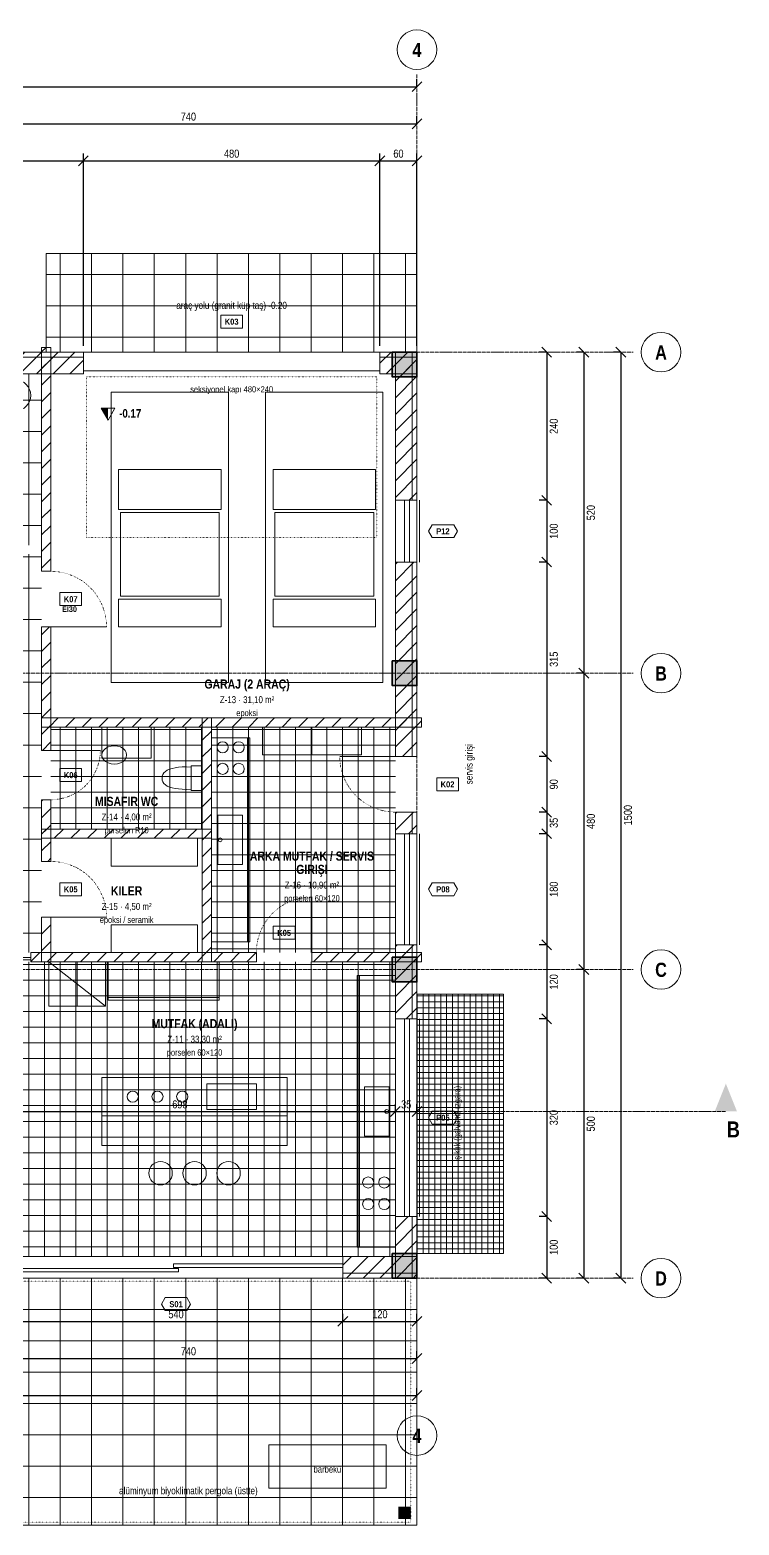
# Model space of a CAD drawing. Header units: centimetres. Extents: x -518 to 2521, y -400 to 2118.
# Drawn here: x 1374 to 2521, y -400 to 2022 of the extents above; entities that cross this region are included whole.
import ezdxf
from ezdxf.enums import TextEntityAlignment as Align

# ---------------------------------------------------------------- set-up
doc = ezdxf.new("R2010")
doc.units = ezdxf.units.CM
doc.header["$LTSCALE"] = 0.25
doc.linetypes.add('ACAD_ISO04W100', pattern=[30, 24, -3, 0, -3])
doc.linetypes.add('ACAD_ISO07W100', pattern=[3, 0, -3])
for name, color, linetype, lineweight in [('M-DUVA-GAZBETON', 64, 'Continuous', 20), ('M-DUVA-GAZBETON-T', 8, 'Continuous', 5), ('M-GOST-ACYONU', 248, 'ACAD_ISO07W100', 9), ('M-GOST-AKS', 1, 'ACAD_ISO04W100', 9), ('M-GOST-AKSPOZ', 1, 'Continuous', 9), ('M-GOST-DISOLCU', 40, 'Continuous', 9), ('M-GOST-ICOLCU', 44, 'Continuous', 9), ('M-GOST-IZDUSUM', 80, 'ACAD_ISO07W100', 18), ('M-GOST-KAPIPOZ', 95, 'Continuous', 9), ('M-GOST-KESITHATTI', 240, 'ACAD_ISO04W100', 18), ('M-GOST-MAHALPOZ', 7, 'Continuous', 9), ('M-GOST-PENCEREPOZ', 62, 'Continuous', 9), ('M-GOST-PLANKOT', 46, 'Continuous', 9), ('M-GOST-YAZI', 2, 'Continuous', 9), ('M-ISIK-GALVANIZ', 150, 'Continuous', 9), ('M-ISIK-GALVANIZ-T', 8, 'Continuous', 5), ('M-ISYA-TASYUNU', 251, 'Continuous', 9), ('M-KALD-TAS', 45, 'Continuous', 9), ('M-KALD-TAS-T', 8, 'Continuous', 5), ('M-KPKN-AHSAP', 93, 'Continuous', 9), ('M-KPKS-AHSAP', 160, 'Continuous', 9), ('M-PNKS-ALUMINYUM', 171, 'Continuous', 9), ('M-TASI-BETONARME', 5, 'Continuous', 35), ('M-TASI-BETONARME-T', 250, 'Continuous', 5), ('M-TEFR-MEKANIK', 238, 'Continuous', 9), ('M-TEFR-MIMARI', 29, 'Continuous', 9), ('M-ZMNK-DOGALTAS-T', 8, 'Continuous', 5), ('M-ZMNK-SERAMIK-T', 8, 'Continuous', 5)]:
    doc.layers.add(name, color=color, linetype=linetype, lineweight=lineweight)
doc.styles.add('YAZI', font='arialn.ttf')
doc.styles.add('YAZI-KALIN', font='arialnb.ttf')
doc.dimstyles.new('MIMARI-1-100', dxfattribs={"dimscale": 10, "dimtxt": 1.296, "dimasz": 2.5, "dimexe": 1.2, "dimexo": 0, "dimgap": 0.5, "dimtad": 1, "dimdec": 0, "dimtxsty": 'YAZI', "dimtsz": 0.8, "dimcen": 2.5, "dimclrd": 256, "dimclre": 256, "dimclrt": 256, "dimazin": 3, "dimtfac": 1, "dimtmove": 0, "dimatfit": 3, "dimarcsym": 0})

msp = doc.modelspace()

# ---------------------------------------------------------------- hatches: boundary and pattern name
at = {"layer": 'M-DUVA-GAZBETON-T'}
h = msp.add_hatch(dxfattribs=at)
h.set_pattern_fill('ANSI31', scale=6)
h.paths.add_polyline_path([(1392.5, 1507.5), (1407.5, 1507.5), (1407.5, 1145), (1392.5, 1145)])
h = msp.add_hatch(dxfattribs=at)
h.set_pattern_fill('ANSI31', scale=6)
h.paths.add_polyline_path([(1200, 1500), (1460, 1500), (1460, 1465), (1200, 1465)])
h = msp.add_hatch(dxfattribs=at)
h.set_pattern_fill('ANSI31', scale=6)
h.paths.add_polyline_path([(1940, 1500), (2000, 1500), (2000, 1465), (1940, 1465)])
h = msp.add_hatch(dxfattribs=at)
h.set_pattern_fill('ANSI31', scale=6)
h.paths.add_polyline_path([(1965, 1500), (2000, 1500), (2000, 1260), (1965, 1260)])
h = msp.add_hatch(dxfattribs=at)
h.set_pattern_fill('ANSI31', scale=6)
h.paths.add_polyline_path([(1965, 1160), (2000, 1160), (2000, 845), (1965, 845)])
h = msp.add_hatch(dxfattribs=at)
h.set_pattern_fill('ANSI31', scale=6)
h.paths.add_polyline_path([(1392.5, 1055), (1407.5, 1055), (1407.5, 855), (1392.5, 855)])
h = msp.add_hatch(dxfattribs=at)
h.set_pattern_fill('ANSI31', scale=6)
h.paths.add_polyline_path([(1392.5, 907.5), (2007.5, 907.5), (2007.5, 892.5), (1392.5, 892.5)])
h = msp.add_hatch(dxfattribs=at)
h.set_pattern_fill('ANSI31', scale=6)
h.paths.add_polyline_path([(1652.5, 907.5), (1667.5, 907.5), (1667.5, 512.5), (1652.5, 512.5)])
h = msp.add_hatch(dxfattribs=at)
h.set_pattern_fill('ANSI31', scale=6)
h.paths.add_polyline_path([(1392.5, 775), (1407.5, 775), (1407.5, 675), (1392.5, 675)])
h = msp.add_hatch(dxfattribs=at)
h.set_pattern_fill('ANSI31', scale=6)
h.paths.add_polyline_path([(1965, 755), (2000, 755), (2000, 720), (1965, 720)])
h = msp.add_hatch(dxfattribs=at)
h.set_pattern_fill('ANSI31', scale=6)
h.paths.add_polyline_path([(1392.5, 727.5), (1667.5, 727.5), (1667.5, 712.5), (1392.5, 712.5)])
h = msp.add_hatch(dxfattribs=at)
h.set_pattern_fill('ANSI31', scale=6)
h.paths.add_polyline_path([(1392.5, 585), (1407.5, 585), (1407.5, 512.5), (1392.5, 512.5)])
h = msp.add_hatch(dxfattribs=at)
h.set_pattern_fill('ANSI31', scale=6)
h.paths.add_polyline_path([(1965, 540), (2000, 540), (2000, 420), (1965, 420)])
h = msp.add_hatch(dxfattribs=at)
h.set_pattern_fill('ANSI31', scale=6)
h.paths.add_polyline_path([(1375, 527.5), (1740, 527.5), (1740, 512.5), (1375, 512.5)])
h = msp.add_hatch(dxfattribs=at)
h.set_pattern_fill('ANSI31', scale=6)
h.paths.add_polyline_path([(1830, 527.5), (2007.5, 527.5), (2007.5, 512.5), (1830, 512.5)])
h = msp.add_hatch(dxfattribs=at)
h.set_pattern_fill('ANSI31', scale=6)
h.paths.add_polyline_path([(1965, 100), (2000, 100), (2000, 0), (1965, 0)])
h = msp.add_hatch(dxfattribs=at)
h.set_pattern_fill('ANSI31', scale=6)
h.paths.add_polyline_path([(1880, 35), (2000, 35), (2000, 0), (1880, 0)])
at = {"layer": 'M-GOST-KESITHATTI'}
h = msp.add_hatch(color=256, dxfattribs=at)
h.dxf.hatch_style = 1
h.paths.add_polyline_path([(2482, 270), (2500, 315), (2518, 270)])
at = {"layer": 'M-GOST-PLANKOT'}
h = msp.add_hatch(color=256, dxfattribs=at)
h.dxf.hatch_style = 1
h.paths.add_polyline_path([(1489, 1409), (1500, 1409), (1500, 1390)])
at = {"layer": 'M-ISIK-GALVANIZ-T'}
h = msp.add_hatch(dxfattribs=at)
h.set_pattern_fill('NET', scale=3)
h.paths.add_polyline_path([(2000, 460), (2140, 460), (2140, 40), (2000, 40)])
at = {"layer": 'M-KALD-TAS-T'}
h = msp.add_hatch(dxfattribs=at)
h.set_pattern_fill('NET', scale=16)
h.paths.add_polyline_path([(1400, 1660), (2000, 1660), (2000, 1500), (1400, 1500)])
h = msp.add_hatch(dxfattribs=at)
h.set_pattern_fill('NET', scale=16)
h.paths.add_polyline_path([(0, 0), (2000, 0), (2000, -400), (0, -400)])
h = msp.add_hatch(color=256, dxfattribs=at)
h.dxf.hatch_style = 1
h.paths.add_polyline_path([(1970, -370), (1990, -370), (1990, -390), (1970, -390)])
at = {"layer": 'M-TASI-BETONARME-T'}
h = msp.add_hatch(color=256, dxfattribs=at)
h.dxf.hatch_style = 1
h.paths.add_polyline_path([(1960, 1500), (2000, 1500), (2000, 1460), (1960, 1460)])
h = msp.add_hatch(color=256, dxfattribs=at)
h.dxf.hatch_style = 1
h.paths.add_polyline_path([(1960, 1000), (2000, 1000), (2000, 960), (1960, 960)])
h = msp.add_hatch(color=256, dxfattribs=at)
h.dxf.hatch_style = 1
h.paths.add_polyline_path([(1960, 520), (2000, 520), (2000, 480), (1960, 480)])
h = msp.add_hatch(color=256, dxfattribs=at)
h.dxf.hatch_style = 1
h.paths.add_polyline_path([(1960, 40), (2000, 40), (2000, 0), (1960, 0)])
at = {"layer": 'M-ZMNK-DOGALTAS-T'}
h = msp.add_hatch(dxfattribs=at)
h.set_pattern_fill('NET', scale=16)
h.paths.add_polyline_path([(787.5, 1465), (1392.5, 1465), (1392.5, 1187.5), (787.5, 1187.5)])
h = msp.add_hatch(dxfattribs=at)
h.set_pattern_fill('NET', scale=16)
h.paths.add_polyline_path([(1267.5, 1172.5), (1392.5, 1172.5), (1392.5, 527.5), (1267.5, 527.5)])
at = {"layer": 'M-ZMNK-SERAMIK-T'}
h = msp.add_hatch(dxfattribs=at)
h.set_pattern_fill('NET', scale=8)
h.paths.add_polyline_path([(1407.5, 892.5), (1652.5, 892.5), (1652.5, 727.5), (1407.5, 727.5)])
h = msp.add_hatch(dxfattribs=at)
h.set_pattern_fill('NET', scale=8)
h.paths.add_polyline_path([(1667.5, 892.5), (1965, 892.5), (1965, 527.5), (1667.5, 527.5)])
h = msp.add_hatch(dxfattribs=at)
h.set_pattern_fill('NET', scale=8)
h.paths.add_polyline_path([(1267.5, 512.5), (1965, 512.5), (1965, 35), (1267.5, 35)])

# ---------------------------------------------------------------- linework, layer by layer
at = {"layer": 'M-DUVA-GAZBETON'}
for points in [[(1392.5, 1507.5), (1407.5, 1507.5), (1407.5, 1145), (1392.5, 1145)], [(1200, 1500), (1460, 1500), (1460, 1465), (1200, 1465)], [(1940, 1500), (2000, 1500), (2000, 1465), (1940, 1465)], [(1965, 1500), (2000, 1500), (2000, 1260), (1965, 1260)], [(1965, 1160), (2000, 1160), (2000, 845), (1965, 845)], [(1392.5, 1055), (1407.5, 1055), (1407.5, 855), (1392.5, 855)], [(1392.5, 907.5), (2007.5, 907.5), (2007.5, 892.5), (1392.5, 892.5)], [(1652.5, 907.5), (1667.5, 907.5), (1667.5, 512.5), (1652.5, 512.5)], [(1392.5, 775), (1407.5, 775), (1407.5, 675), (1392.5, 675)], [(1965, 755), (2000, 755), (2000, 720), (1965, 720)], [(1392.5, 727.5), (1667.5, 727.5), (1667.5, 712.5), (1392.5, 712.5)], [(1392.5, 585), (1407.5, 585), (1407.5, 512.5), (1392.5, 512.5)], [(1965, 540), (2000, 540), (2000, 420), (1965, 420)], [(1375, 527.5), (1740, 527.5), (1740, 512.5), (1375, 512.5)], [(1830, 527.5), (2007.5, 527.5), (2007.5, 512.5), (1830, 512.5)], [(1965, 100), (2000, 100), (2000, 0), (1965, 0)], [(1880, 35), (2000, 35), (2000, 0), (1880, 0)]]:
    msp.add_lwpolyline(points, close=True, dxfattribs=at)
at = {"layer": 'M-GOST-ACYONU'}
for points in [[(1497.5, 1055), (1497.3, 1060.9), (1496.7, 1066.7), (1495.8, 1072.6), (1494.4, 1078.3), (1492.7, 1083.9), (1490.6, 1089.4), (1488.2, 1094.8), (1485.4, 1100), (1482.3, 1105), (1478.9, 1109.8), (1475.2, 1114.3), (1471.1, 1118.6), (1466.8, 1122.7), (1462.3, 1126.4), (1457.5, 1129.8), (1452.5, 1132.9), (1447.3, 1135.7), (1441.9, 1138.1), (1436.4, 1140.2), (1430.8, 1141.9), (1425.1, 1143.3), (1419.2, 1144.2), (1413.4, 1144.8), (1407.5, 1145)], [(1487.5, 855), (1487.3, 849.8), (1486.8, 844.6), (1486, 839.4), (1484.8, 834.3), (1483.3, 829.3), (1481.4, 824.4), (1479.2, 819.6), (1476.8, 815), (1474, 810.6), (1471, 806.3), (1467.6, 802.3), (1464.1, 798.4), (1460.2, 794.9), (1456.2, 791.5), (1451.9, 788.5), (1447.5, 785.7), (1442.9, 783.3), (1438.1, 781.1), (1433.2, 779.2), (1428.2, 777.7), (1423.1, 776.5), (1417.9, 775.7), (1412.7, 775.2), (1407.5, 775)], [(1875, 845), (1875.2, 839.1), (1875.8, 833.3), (1876.7, 827.4), (1878.1, 821.7), (1879.8, 816.1), (1881.9, 810.6), (1884.3, 805.2), (1887.1, 800), (1890.2, 795), (1893.6, 790.2), (1897.3, 785.7), (1901.4, 781.4), (1905.7, 777.3), (1910.2, 773.6), (1915, 770.2), (1920, 767.1), (1925.2, 764.3), (1930.6, 761.9), (1936.1, 759.8), (1941.7, 758.1), (1947.4, 756.7), (1953.3, 755.8), (1959.1, 755.2), (1965, 755)], [(1497.5, 585), (1497.3, 590.9), (1496.7, 596.7), (1495.8, 602.6), (1494.4, 608.3), (1492.7, 613.9), (1490.6, 619.4), (1488.2, 624.8), (1485.4, 630), (1482.3, 635), (1478.9, 639.8), (1475.2, 644.3), (1471.1, 648.6), (1466.8, 652.7), (1462.3, 656.4), (1457.5, 659.8), (1452.5, 662.9), (1447.3, 665.7), (1441.9, 668.1), (1436.4, 670.2), (1430.8, 671.9), (1425.1, 673.3), (1419.2, 674.2), (1413.4, 674.8), (1407.5, 675)], [(1830, 617.5), (1824.1, 617.3), (1818.3, 616.7), (1812.4, 615.8), (1806.7, 614.4), (1801.1, 612.7), (1795.6, 610.6), (1790.2, 608.2), (1785, 605.4), (1780, 602.3), (1775.2, 598.9), (1770.7, 595.2), (1766.4, 591.1), (1762.3, 586.8), (1758.6, 582.3), (1755.2, 577.5), (1752.1, 572.5), (1749.3, 567.3), (1746.9, 561.9), (1744.8, 556.4), (1743.1, 550.8), (1741.7, 545.1), (1740.8, 539.2), (1740.2, 533.4), (1740, 527.5)]]:
    msp.add_lwpolyline(points, dxfattribs=at)
at = {"layer": 'M-GOST-AKS'}
for p, q in [((2000, 1950), (2000, -210)), ((-350, 1500), (2350, 1500)), ((-350, 980), (2350, 980)), ((-350, 500), (2350, 500)), ((-350, 0), (2350, 0))]:
    msp.add_line(p, q, dxfattribs=at)
at = {"layer": 'M-GOST-AKSPOZ'}
for centre in [(2000, 1990), (2395, 1500), (2395, 980), (2395, 500), (2395, 0), (2000, -255)]:
    msp.add_circle(centre, 32, dxfattribs=at)
at = {"layer": 'M-GOST-IZDUSUM'}
for points in [[(1465, 1460), (1935, 1460), (1935, 1200), (1465, 1200)], [(1270, -5), (1990, -5), (1990, -395), (1270, -395)]]:
    msp.add_lwpolyline(points, close=True, dxfattribs=at)
at = {"layer": 'M-GOST-KAPIPOZ'}
for points in [[(1682.4, 1560), (1717.6, 1560), (1717.6, 1539), (1682.4, 1539)], [(1421.9, 1110.5), (1457.1, 1110.5), (1457.1, 1089.5), (1421.9, 1089.5)], [(1421.9, 825.5), (1457.1, 825.5), (1457.1, 804.5), (1421.9, 804.5)], [(2031.9, 810.5), (2067.1, 810.5), (2067.1, 789.5), (2031.9, 789.5)], [(1421.9, 640.5), (1457.1, 640.5), (1457.1, 619.5), (1421.9, 619.5)], [(1767.4, 570), (1802.6, 570), (1802.6, 549), (1767.4, 549)]]:
    msp.add_lwpolyline(points, close=True, dxfattribs=at)
at = {"layer": 'M-GOST-KESITHATTI'}
for p, q in [((-410, 270), (2410, 270)), ((2410, 270), (2500, 270))]:
    msp.add_line(p, q, dxfattribs=at)
at = {"layer": 'M-GOST-PENCEREPOZ'}
for points in [[(2018.4, 1210), (2024.4, 1220.5), (2059.6, 1220.5), (2065.6, 1210), (2059.6, 1199.5), (2024.4, 1199.5)], [(2018.4, 630), (2024.4, 640.5), (2059.6, 640.5), (2065.6, 630), (2059.6, 619.5), (2024.4, 619.5)], [(2018.4, 260), (2024.4, 270.5), (2059.6, 270.5), (2065.6, 260), (2059.6, 249.5), (2024.4, 249.5)], [(1586.4, -42), (1592.4, -31.5), (1627.6, -31.5), (1633.6, -42), (1627.6, -52.5), (1592.4, -52.5)]]:
    msp.add_lwpolyline(points, close=True, dxfattribs=at)
at = {"layer": 'M-GOST-PLANKOT'}
msp.add_lwpolyline([(1489, 1409), (1511, 1409), (1500, 1390)], close=True, dxfattribs=at)
at = {"layer": 'M-ISIK-GALVANIZ'}
msp.add_lwpolyline([(2000, 460), (2140, 460), (2140, 40), (2000, 40)], close=True, dxfattribs=at)
at = {"layer": 'M-ISYA-TASYUNU'}
for p, q in [((1200, 1492), (1460, 1492)), ((1940, 1492), (2000, 1492)), ((1992, 1500), (1992, 1260)), ((1992, 1160), (1992, 845)), ((1992, 755), (1992, 720)), ((1992, 540), (1992, 420)), ((1992, 100), (1992, 0)), ((1880, 8), (2000, 8))]:
    msp.add_line(p, q, dxfattribs=at)
at = {"layer": 'M-KALD-TAS'}
for points in [[(1400, 1660), (2000, 1660), (2000, 1500), (1400, 1500)], [(0, 0), (2000, 0), (2000, -400), (0, -400)], [(1760, -270), (1950, -270), (1950, -340), (1760, -340)]]:
    msp.add_lwpolyline(points, close=True, dxfattribs=at)
at = {"layer": 'M-KPKN-AHSAP'}
for p, q in [((1460, 1470), (1940, 1470)), ((1407.5, 1055), (1497.5, 1055)), ((1407.5, 855), (1487.5, 855)), ((1965, 845), (1875, 845)), ((1830, 527.5), (1830, 617.5)), ((1407.5, 585), (1497.5, 585))]:
    msp.add_line(p, q, dxfattribs=at)
msp.add_lwpolyline([(1325, 519.5), (1375, 519.5), (1375, 515.5), (1325, 515.5)], close=True, dxfattribs=at)
at = {"layer": 'M-KPKS-AHSAP'}
for p, q in [((1392.5, 1145), (1407.5, 1145)), ((1392.5, 1055), (1407.5, 1055)), ((1392.5, 855), (1407.5, 855)), ((1965, 845), (2000, 845)), ((1392.5, 775), (1407.5, 775)), ((1965, 755), (2000, 755)), ((1392.5, 675), (1407.5, 675)), ((1392.5, 585), (1407.5, 585)), ((1375, 527.5), (1375, 512.5)), ((1740, 527.5), (1740, 512.5)), ((1830, 527.5), (1830, 512.5))]:
    msp.add_line(p, q, dxfattribs=at)
at = {"layer": 'M-PNKS-ALUMINYUM'}
for p, q in [((1965, 1260), (1965, 1160)), ((1965, 1260), (2000, 1260)), ((2000, 1260), (2000, 1160)), ((2004, 1260), (2004, 1160)), ((2004, 1260), (2004, 1160)), ((1965, 1160), (2000, 1160)), ((1965, 720), (1965, 540)), ((1965, 720), (2000, 720)), ((2000, 720), (2000, 540)), ((2004, 720), (2004, 540)), ((2004, 720), (2004, 540)), ((1965, 540), (2000, 540)), ((1965, 420), (1965, 100)), ((1965, 420), (2000, 420)), ((2000, 420), (2000, 100)), ((2004, 420), (2004, 100)), ((2004, 420), (2004, 100)), ((1965, 100), (2000, 100)), ((1340, 35), (1880, 35)), ((1880, 35), (1880, 0)), ((1340, 0), (1880, 0))]:
    msp.add_line(p, q, dxfattribs=at)
for points in [[(1980, 1260), (1988, 1260), (1988, 1160), (1980, 1160)], [(1980, 720), (1988, 720), (1988, 540), (1980, 540)], [(1980, 420), (1988, 420), (1988, 100), (1980, 100)], [(1340, 15.5), (1614, 15.5), (1614, 10), (1340, 10)], [(1606, 23), (1880, 23), (1880, 17.5), (1606, 17.5)]]:
    msp.add_lwpolyline(points, close=True, dxfattribs=at)
at = {"layer": 'M-TASI-BETONARME'}
for points in [[(1960, 1500), (2000, 1500), (2000, 1460), (1960, 1460)], [(1960, 1000), (2000, 1000), (2000, 960), (1960, 960)], [(1960, 520), (2000, 520), (2000, 480), (1960, 480)], [(1960, 40), (2000, 40), (2000, 0), (1960, 0)]]:
    msp.add_lwpolyline(points, close=True, dxfattribs=at)
at = {"layer": 'M-TEFR-MEKANIK'}
for p, q in [((1725.5, 545), (1725.5, 875)), ((1404, 512.5), (1496, 440.5)), ((1450, 512.5), (1450, 440.5)), ((1907, 490), (1907, 50)), ((1500, 454.5), (1680, 454.5))]:
    msp.add_line(p, q, dxfattribs=at)
for points in [[(1490, 892.5), (1570, 892.5), (1570, 842.5), (1490, 842.5)], [(1667.5, 545), (1667.5, 875), (1729.5, 875), (1729.5, 545)], [(1634.5, 828), (1627, 828.2), (1620.1, 828.1), (1613.9, 827.6), (1608.4, 826.9), (1603.5, 825.8), (1599.2, 824.5), (1595.7, 822.8), (1592.7, 820.9), (1590.4, 818.6), (1588.8, 816.1), (1587.8, 813.2), (1587.5, 810), (1587.8, 806.8), (1588.8, 803.9), (1590.4, 801.4), (1592.7, 799.1), (1595.7, 797.2), (1599.2, 795.5), (1603.5, 794.2), (1608.4, 793.1), (1613.9, 792.4), (1620.1, 791.9), (1627, 791.8), (1634.5, 792)], [(1652.5, 830), (1652.5, 790), (1634.5, 790), (1634.5, 830)], [(1677.5, 670), (1677.5, 750), (1717.5, 750), (1717.5, 670)], [(1404, 512.5), (1496, 512.5), (1496, 440.5), (1404, 440.5)], [(1500, 512.5), (1680, 512.5), (1680, 450.5), (1500, 450.5)], [(1965, 490), (1965, 50), (1903, 50), (1903, 490)], [(1490, 325), (1790, 325), (1790, 215), (1490, 215)], [(1490, 325), (1790, 325), (1790, 263), (1490, 263)], [(1660, 315), (1740, 315), (1740, 273), (1660, 273)], [(1955, 310), (1955, 230), (1915, 230), (1915, 310)]]:
    msp.add_lwpolyline(points, close=True, dxfattribs=at)
msp.add_lwpolyline([(1510, 862.5), (1504.8, 862), (1500, 860.5), (1495.9, 858.1), (1492.7, 855), (1490.7, 851.4), (1490.1, 847.5), (1490.7, 843.6), (1492.7, 840), (1495.9, 836.9), (1500.1, 834.5), (1504.9, 833), (1510, 832.5), (1515.2, 833), (1520, 834.5), (1524.2, 836.9), (1527.4, 840), (1529.4, 843.6), (1530, 847.5), (1529.4, 851.4), (1527.4, 855), (1524.2, 858.1), (1520.1, 860.5), (1515.3, 862), (1510.1, 862.5)], dxfattribs=at)
for centre, radius in [((1685.5, 860), 9), ((1711.5, 860), 9), ((1685.5, 825), 9), ((1711.5, 825), 9), ((1681.5, 710), 3), ((1540, 294), 9), ((1580, 294), 9), ((1620, 294), 9), ((1951, 270), 3), ((1921, 155), 9), ((1947, 155), 9), ((1921, 120), 9), ((1947, 120), 9)]:
    msp.add_circle(centre, radius, dxfattribs=at)
at = {"layer": 'M-TEFR-MIMARI'}
msp.add_line((1830, 892.5), (1830, 847.5), dxfattribs=at)
for points in [[(1505, 1435), (1695, 1435), (1695, 965), (1505, 965)], [(1755, 1435), (1945, 1435), (1945, 965), (1755, 965)], [(1517, 1310), (1683, 1310), (1683, 1245), (1517, 1245)], [(1767, 1310), (1933, 1310), (1933, 1245), (1767, 1245)], [(1520, 1240), (1680, 1240), (1680, 1105), (1520, 1105)], [(1770, 1240), (1930, 1240), (1930, 1105), (1770, 1105)], [(1517, 1100), (1683, 1100), (1683, 1055), (1517, 1055)], [(1767, 1100), (1933, 1100), (1933, 1055), (1767, 1055)], [(1750, 892.5), (1910, 892.5), (1910, 847.5), (1750, 847.5)], [(1505, 712.5), (1645, 712.5), (1645, 667.5), (1505, 667.5)], [(1645, 527.5), (1505, 527.5), (1505, 572.5), (1645, 572.5)]]:
    msp.add_lwpolyline(points, close=True, dxfattribs=at)
for centre, radius in [((1350, 1430), 25), ((1585, 170), 19), ((1640, 170), 19), ((1695, 170), 19)]:
    msp.add_circle(centre, radius, dxfattribs=at)

# ---------------------------------------------------------------- texts
at = {"layer": 'M-GOST-AKSPOZ', "style": 'YAZI-KALIN'}
for s, p in [('4', (2000, 1978)), ('A', (2395, 1488)), ('B', (2395, 968)), ('C', (2395, 488)), ('D', (2395, -12)), ('4', (2000, -267))]:
    msp.add_text(s, height=23, dxfattribs=at).set_placement(p, align=Align.CENTER)
at = {"layer": 'M-GOST-KAPIPOZ'}
for s, height, style, p in [('K03', 9.72, 'YAZI-KALIN', (1700, 1544.5)), ('seksiyonel kapı 480×240', 9.72, 'YAZI', (1700, 1435)), ('K07', 9.72, 'YAZI-KALIN', (1439.5, 1095)), ('EI30', 9.36, 'YAZI-KALIN', (1437.5, 1079)), ('K06', 9.72, 'YAZI-KALIN', (1439.5, 810)), ('K02', 9.72, 'YAZI-KALIN', (2049.5, 795)), ('K05', 9.72, 'YAZI-KALIN', (1439.5, 625)), ('K05', 9.72, 'YAZI-KALIN', (1785, 554.5))]:
    msp.add_text(s, height=height, dxfattribs=dict(at, style=style)).set_placement(p, align=Align.CENTER)
at = {"layer": 'M-GOST-KESITHATTI', "style": 'YAZI-KALIN'}
msp.add_text('B', height=25.9, dxfattribs=at).set_placement((2512, 228), align=Align.CENTER)
at = {"layer": 'M-GOST-MAHALPOZ'}
for s, height, style, p in [('GARAJ (2 ARAÇ)', 14.76, 'YAZI-KALIN', (1725, 955)), ('Z-13 · 31,10 m²', 11.16, 'YAZI', (1725, 931.5)), ('epoksi', 10.08, 'YAZI', (1725, 910.5)), ('MISAFIR WC', 14.76, 'YAZI-KALIN', (1530, 765)), ('Z-14 · 4,00 m²', 11.16, 'YAZI', (1530, 741.5)), ('porselen R10', 10.08, 'YAZI', (1530, 720.5)), ('ARKA MUTFAK / SERVIS', 14.76, 'YAZI-KALIN', (1830, 676.3)), ('GIRIŞI', 14.76, 'YAZI-KALIN', (1830, 654.8)), ('KILER', 14.76, 'YAZI-KALIN', (1530, 620)), ('Z-16 · 10,90 m²', 11.16, 'YAZI', (1830, 631.2)), ('Z-15 · 4,50 m²', 11.16, 'YAZI', (1530, 596.5)), ('porselen 60×120', 10.08, 'YAZI', (1830, 610.2)), ('epoksi / seramik', 10.08, 'YAZI', (1530, 575.5)), ('MUTFAK (ADALI)', 14.76, 'YAZI-KALIN', (1640, 405)), ('Z-11 · 33,30 m²', 11.16, 'YAZI', (1640, 381.5)), ('porselen 60×120', 10.08, 'YAZI', (1640, 360.5))]:
    msp.add_text(s, height=height, dxfattribs=dict(at, style=style)).set_placement(p, align=Align.CENTER)
at = {"layer": 'M-GOST-PENCEREPOZ', "style": 'YAZI-KALIN'}
for s, p in [('P12', (2042, 1205)), ('P08', (2042, 625)), ('P05', (2042, 255)), ('S01', (1610, -47))]:
    msp.add_text(s, height=9.72, dxfattribs=at).set_placement(p, align=Align.CENTER)
at = {"layer": 'M-GOST-PLANKOT', "style": 'YAZI-KALIN'}
msp.add_text('-0.17', height=13.68, dxfattribs=at).set_placement((1518, 1394))
at = {"layer": 'M-GOST-YAZI', "style": 'YAZI'}
for s, height, p in [('araç yolu (granit küp taş) -0.20', 11.52, (1700, 1570)), ('barbekü', 10.8, (1855, -315)), ('alüminyum biyoklimatik pergola (üstte)', 11.52, (1630, -350))]:
    msp.add_text(s, height=height, dxfattribs=at).set_placement(p, align=Align.CENTER)
msp.add_text('servis girişi', height=11.52, rotation=90, dxfattribs=at).set_placement((2090, 800))
msp.add_text('ışıklık (galvaniz ızgara)', height=10.08, rotation=90, dxfattribs=at).set_placement((2070, 250), align=Align.CENTER)

# ---------------------------------------------------------------- dimensions: what is measured, and where the dimension line sits
at = {"layer": 'M-GOST-DISOLCU'}
for base, p1, p2 in [((0, 1930), (0, 1930), (2000, 1930)), ((1260, 1870), (1260, 1870), (2000, 1870)), ((1200, 1810), (1200, 1510), (1460, 1510)), ((1460, 1810), (1460, 1510), (1940, 1510)), ((1940, 1810), (1940, 1510), (2000, 1510)), ((1340, -70), (1340, -70), (1880, -70)), ((1880, -70), (1880, -70), (2000, -70)), ((1260, -130), (1260, -130), (2000, -130)), ((0, -190), (0, -190), (2000, -190))]:
    msp.add_linear_dim(base=base, p1=p1, p2=p2, dimstyle='MIMARI-1-100', dxfattribs=at).render()
for base, p1, p2 in [((2210, 1500), (2210, 1500), (2210, 1260)), ((2270, 1500), (2270, 1500), (2270, 980)), ((2330, 1500), (2330, 1500), (2330, 0)), ((2210, 1260), (2210, 1260), (2210, 1160)), ((2210, 1160), (2210, 1160), (2210, 845)), ((2270, 980), (2270, 980), (2270, 500)), ((2210, 845), (2210, 845), (2210, 755)), ((2210, 755), (2210, 755), (2210, 720)), ((2210, 720), (2210, 720), (2210, 540)), ((2210, 540), (2210, 540), (2210, 420)), ((2270, 500), (2270, 500), (2270, 0)), ((2210, 420), (2210, 420), (2210, 100)), ((2210, 100), (2210, 100), (2210, 0))]:
    msp.add_linear_dim(base=base, p1=p1, p2=p2, angle=90, dimstyle='MIMARI-1-100', dxfattribs=at).render()
at = {"layer": 'M-GOST-ICOLCU'}
for base, p1, p2 in [((1267.5, 270), (1267.5, 270), (1965, 270)), ((1965, 270), (1965, 270), (2000, 270))]:
    msp.add_linear_dim(base=base, p1=p1, p2=p2, dimstyle='MIMARI-1-100', dxfattribs=at).render()

doc.saveas('drawing.dxf')
